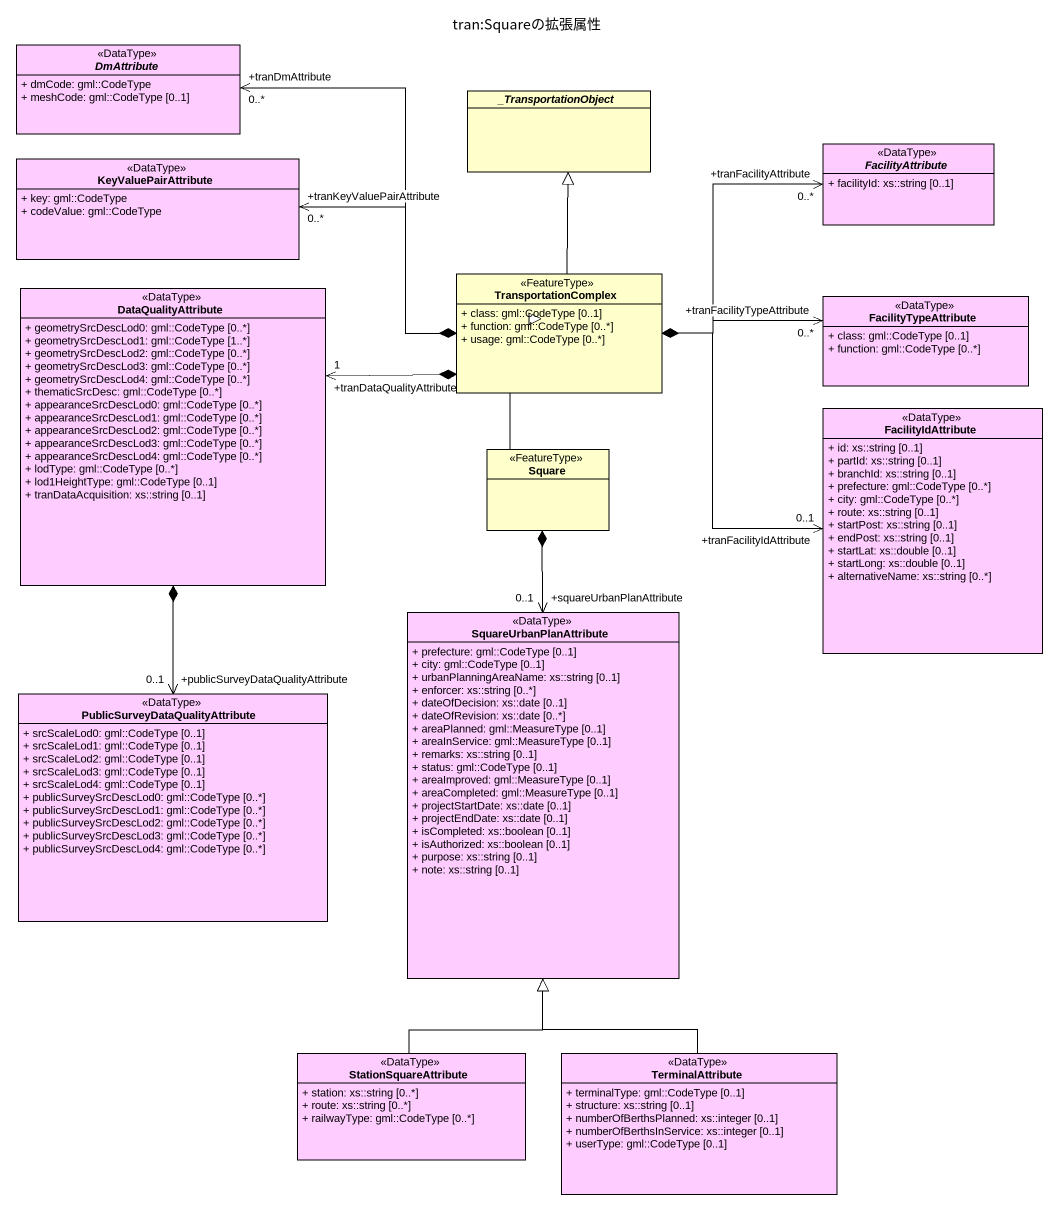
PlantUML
@startuml
title tran:Squareの拡張属性
hide circle
hide empty members
skinparam classAttributeIconSize 0
abstract class DmAttribute <<DataType>> #FFCCFF {
  + dmCode: gml::CodeType
  + meshCode: gml::CodeType [0..1]
}
abstract class "_TransportationObject" as TransportationObject #FFFFCC
abstract class FacilityAttribute <<DataType>> #FFCCFF {
  + facilityId: xs::string [0..1]
}
class KeyValuePairAttribute <<DataType>> #FFCCFF {
  + key: gml::CodeType
  + codeValue: gml::CodeType
}
class DataQualityAttribute <<DataType>> #FFCCFF {
  + geometrySrcDescLod0: gml::CodeType [0..*]
  + geometrySrcDescLod1: gml::CodeType [1..*]
  + geometrySrcDescLod2: gml::CodeType [0..*]
  + geometrySrcDescLod3: gml::CodeType [0..*]
  + geometrySrcDescLod4: gml::CodeType [0..*]
  + thematicSrcDesc: gml::CodeType [0..*]
  + appearanceSrcDescLod0: gml::CodeType [0..*]
  + appearanceSrcDescLod1: gml::CodeType [0..*]
  + appearanceSrcDescLod2: gml::CodeType [0..*]
  + appearanceSrcDescLod3: gml::CodeType [0..*]
  + appearanceSrcDescLod4: gml::CodeType [0..*]
  + lodType: gml::CodeType [0..*]
  + lod1HeightType: gml::CodeType [0..1]
  + tranDataAcquisition: xs::string [0..1]
}
class TransportationComplex <<FeatureType>> #FFFFCC {
  + class: gml::CodeType [0..1]
  + function: gml::CodeType [0..*]
  + usage: gml::CodeType [0..*]
}
class FacilityTypeAttribute <<DataType>> #FFCCFF {
  + class: gml::CodeType [0..1]
  + function: gml::CodeType [0..*]
}
class FacilityIdAttribute <<DataType>> #FFCCFF {
  + id: xs::string [0..1]
  + partId: xs::string [0..1]
  + branchId: xs::string [0..1]
  + prefecture: gml::CodeType [0..*]
  + city: gml::CodeType [0..*]
  + route: xs::string [0..1]
  + startPost: xs::string [0..1]
  + endPost: xs::string [0..1]
  + startLat: xs::double [0..1]
  + startLong: xs::double [0..1]
  + alternativeName: xs::string [0..*]
}
class Square <<FeatureType>> #FFFFCC
class SquareUrbanPlanAttribute <<DataType>> #FFCCFF {
  + prefecture: gml::CodeType [0..1]
  + city: gml::CodeType [0..1]
  + urbanPlanningAreaName: xs::string [0..1]
  + enforcer: xs::string [0..*]
  + dateOfDecision: xs::date [0..1]
  + dateOfRevision: xs::date [0..*]
  + areaPlanned: gml::MeasureType [0..1]
  + areaInService: gml::MeasureType [0..1]
  + remarks: xs::string [0..1]
  + status: gml::CodeType [0..1]
  + areaImproved: gml::MeasureType [0..1]
  + areaCompleted: gml::MeasureType [0..1]
  + projectStartDate: xs::date [0..1]
  + projectEndDate: xs::date [0..1]
  + isCompleted: xs::boolean [0..1]
  + isAuthorized: xs::boolean [0..1]
  + purpose: xs::string [0..1]
  + note: xs::string [0..1]
}
class "PublicSurveyDataQualityAttribute" as PublicSurveyDataQualityAttri <<DataType>> #FFCCFF {
  + srcScaleLod0: gml::CodeType [0..1]
  + srcScaleLod1: gml::CodeType [0..1]
  + srcScaleLod2: gml::CodeType [0..1]
  + srcScaleLod3: gml::CodeType [0..1]
  + srcScaleLod4: gml::CodeType [0..1]
  + publicSurveySrcDescLod0: gml::CodeType [0..*]
  + publicSurveySrcDescLod1: gml::CodeType [0..*]
  + publicSurveySrcDescLod2: gml::CodeType [0..*]
  + publicSurveySrcDescLod3: gml::CodeType [0..*]
  + publicSurveySrcDescLod4: gml::CodeType [0..*]
}
class StationSquareAttribute <<DataType>> #FFCCFF {
  + station: xs::string [0..*]
  + route: xs::string [0..*]
  + railwayType: gml::CodeType [0..*]
}
class TerminalAttribute <<DataType>> #FFCCFF {
  + terminalType: gml::CodeType [0..1]
  + structure: xs::string [0..1]
  + numberOfBerthsPlanned: xs::integer [0..1]
  + numberOfBerthsInService: xs::integer [0..1]
  + userType: gml::CodeType [0..1]
}
DmAttribute "+tranDmAttribute\n0..*" <-right-* TransportationComplex
FacilityAttribute "+tranFacilityAttribute\n0..*" <-left-* TransportationComplex
KeyValuePairAttribute "+tranKeyValuePairAttribute\n0..*" <-right-* TransportationComplex
DataQualityAttribute "+tranDataQualityAttribute\n1" <-right-* TransportationComplex
TransportationComplex -up-|> TransportationObject
FacilityTypeAttribute "+tranFacilityTypeAttribute\n0..*" <-left-* TransportationComplex
FacilityIdAttribute "+tranFacilityIdAttribute\n0..1" <-left-* TransportationComplex
Square -up-|> TransportationComplex
SquareUrbanPlanAttribute "+squareUrbanPlanAttribute\n0..1" <-up-* Square
PublicSurveyDataQualityAttri "+publicSurveyDataQualityAttribute\n0..1" <-up-* DataQualityAttribute
StationSquareAttribute -up-|> SquareUrbanPlanAttribute
TerminalAttribute -up-|> SquareUrbanPlanAttribute
@enduml
